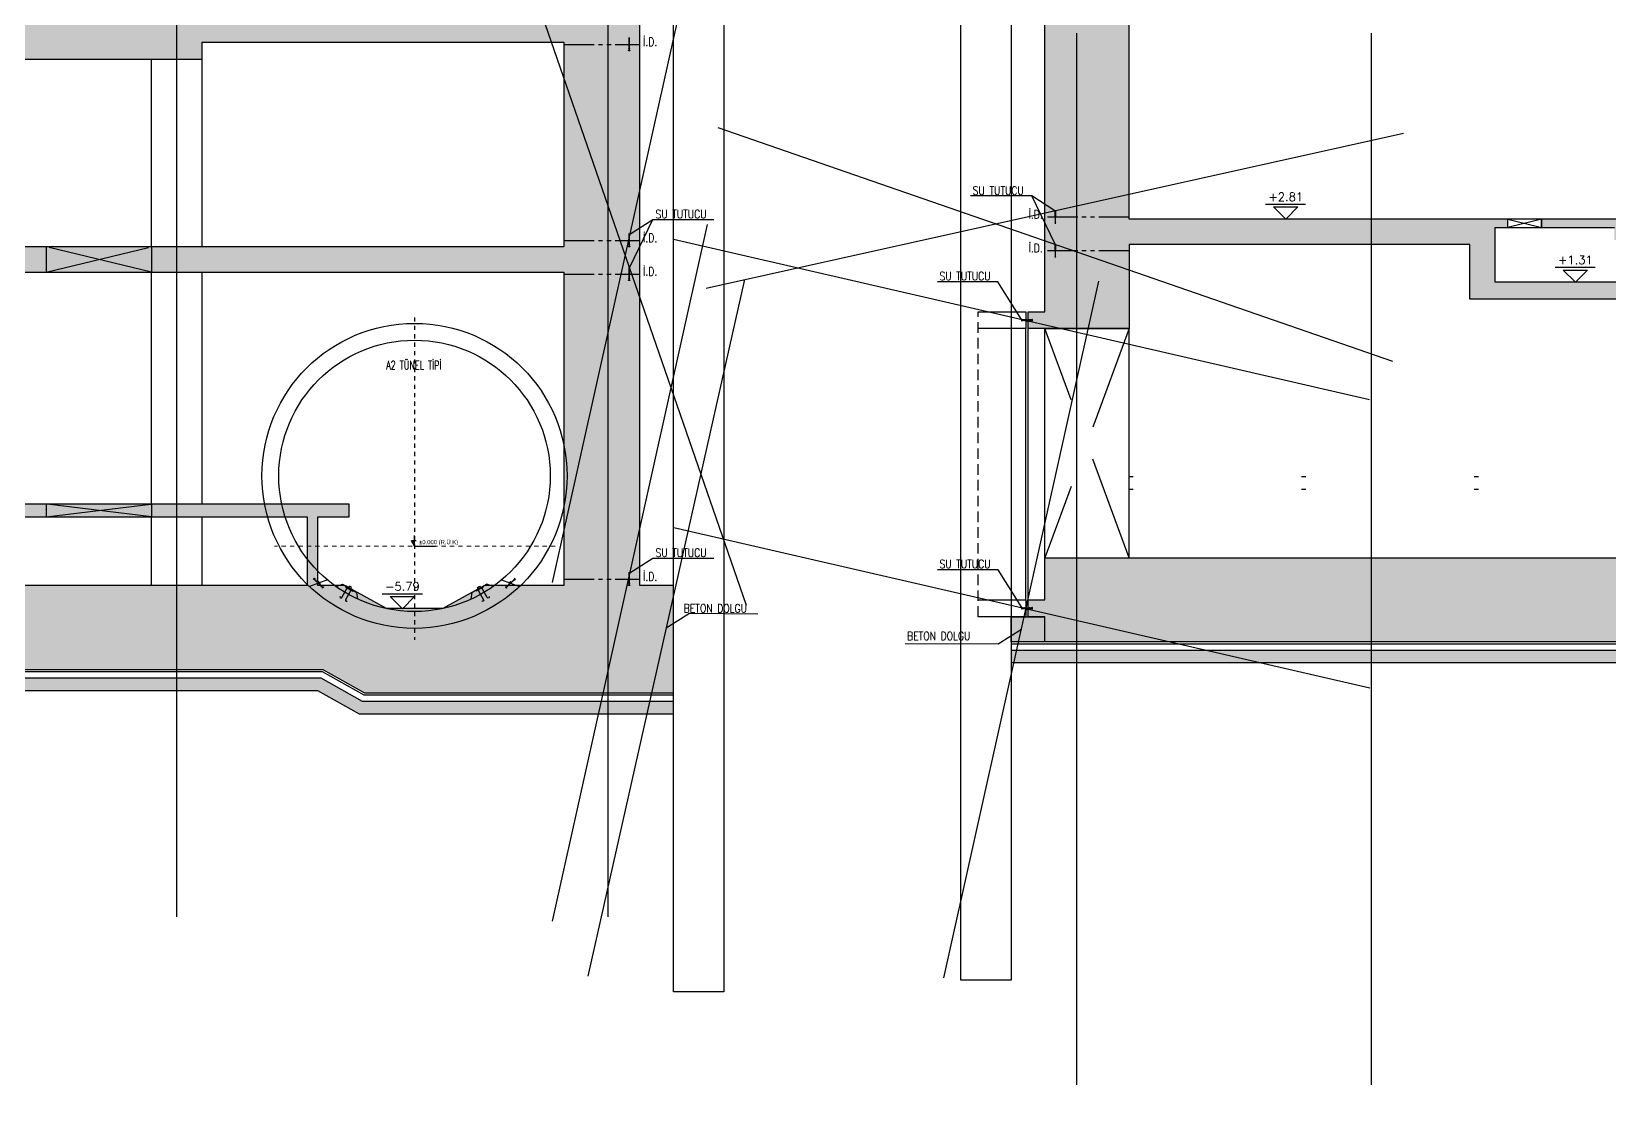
# Model space of a CAD drawing. Header units: millimetres. Extents: x 400392 to 401301, y 4543945 to 4544121.
# Drawn here: x 400856.9 to 400894.39, y 4543947.69 to 4543973.44 of the extents above; entities that cross this region are included whole.
import ezdxf
from ezdxf.enums import TextEntityAlignment as Align

# ---------------------------------------------------------------- set-up
doc = ezdxf.new("R2010")
doc.units = ezdxf.units.MM
for name, pattern in [('ACAD_ISO05W100', [33, 24, -3, 0, -3, 0, -3]), ('AKS', [3, 2.5, -0.25, 0, -0.25]), ('CIZGI', [0.4, 0.25, -0.15]), ('CONTINU', [0]), ('DASHDOT', [1, 0.5, -0.25, 0, -0.25]), ('DASHDOT2', [0.5, 0.25, -0.125, 0, -0.125]), ('Dot', [4, 0, -4]), ('HIDDEN', [0.375, 0.25, -0.125]), ('UUC-ST-KAL-I05-101-U-000$0$ACAD_ISO05W100', [33, 24, -3, 0, -3, 0, -3])]:
    doc.linetypes.add(name, pattern=pattern)
for name, color, linetype in [('aks prota', 2, 'AKS'), ('AXIS', 8, 'DASHDOT2'), ('görünüş prota', 4, 'Continuous'), ('inşaat derzi prota', 11, 'Continuous'), ('KALIP', 1, 'Continuous'), ('kesik prota', 2, 'CIZGI'), ('kesit prota', 1, 'Continuous'), ('kesit tarama prota', 252, 'Continuous'), ('kolon tarama prota', 252, 'Continuous'), ('KOT', 7, 'Continuous'), ('kot prota', 4, 'Continuous'), ('LINE V2', 7, 'Continuous'), ('merdiven prota', 2, 'Continuous'), ('not prota', 2, 'Continuous'), ('not yazısı prota', 6, 'Continuous'), ('not çizgisi prota', 4, 'Continuous'), ('OLCU', 5, 'Continuous'), ('PRT-CST-rc_level', 6, 'Continuous'), ('PRT-CST-rc_levermark', 4, 'Continuous'), ('st_s_su tutucu', 2, 'Continuous'), ('st_s_ölçü', 4, 'Continuous'), ('UUC-ST-KAL-I05-101-U-000$0$st_s_su tutucu', 2, 'Continuous'), ('WATER STOP_B', 5, 'Continuous')]:
    doc.layers.add(name, color=color, linetype=linetype)
doc.layers.add('PRT-Geo-Axis', color=12, linetype='DASHDOT', lineweight=18)
doc.layers.add('PRT-KD-kazik', color=172, linetype='Continuous', lineweight=25)
doc.styles.add('OLCU', font='romanstw.shx')
doc.styles.add('SIMPLXTW', font='simplxtw.shx', dxfattribs={"width": 0.6, "height": 125})
doc.styles.add('TEXT250', font='romanstw.shx', dxfattribs={"width": 0.8, "height": 25})
doc.styles.add('TSIMPLEX', font='romanstw.shx')
doc.styles.add('TUNNELCONSULT', font='Arial.ttf')
doc.dimstyles.new('1-50', dxfattribs={"dimtxt": 10, "dimasz": 4, "dimexe": 4, "dimexo": 8, "dimgap": 4, "dimtad": 1, "dimdec": 1, "dimrnd": 0.05, "dimzin": 9, "dimdsep": 46, "dimtxsty": 'OLCU', "dimblk1": 'OBLIQUE', "dimblk2": 'OBLIQUE', "dimsah": 1, "dimcen": 2, "dimdle": 4, "dimclrd": 4, "dimclre": 4, "dimclrt": 3, "dimadec": 1, "dimazin": 0, "dimtfac": 1, "dimtdec": 1, "dimtix": 1, "dimtmove": 2, "dimatfit": 3, "dimldrblk": 'OBLIQUE', "dimfxl": 1, "dimtvp": 1, "dimtolj": 1, "dimtzin": 1, "dimarcsym": 0})

# ---------------------------------------------------------------- blocks, each defined once
blk = doc.blocks.new('_Oblique')
at = {"layer": 'st_s_ölçü', "lineweight": -2}
blk.add_line((-0.5, -0.5), (0.5, 0.5), dxfattribs=at)
blk = doc.blocks.new('KOTK5')
at = {"layer": 'PRT-CST-rc_levermark'}
blk.add_line((217, 160), (-213, 160), dxfattribs=at)
blk.add_lwpolyline([(130, 130), (-130, 130), (0, 0)], close=True, dxfattribs=at)
at = {"layer": 'PRT-CST-rc_level', "style": 'OLCU'}
blk.add_attdef('000.00', text='', height=90, dxfattribs=at).set_placement((0, 193), align=Align.CENTER)
blk = doc.blocks.new('D')
at = {"layer": 'st_s_su tutucu', "linetype": 'CONTINU', "ltscale": 0.2}
for p, q in [((-39987.8, 52508.2), (-39992.6, 52508.2)), ((-39992.6, 52508.2), (-39992.6, 52507.4)), ((-39992.6, 52507.4), (-39990.6, 52506.1)), ((-39990.6, 52498.5), (-39991.5, 52498.5)), ((-39991.5, 52498.5), (-39991.5, 52497.9)), ((-39991.5, 52497.9), (-39990.6, 52497.9)), ((-39990.6, 52506.1), (-39990.6, 52498.5)), ((-39990.6, 52497.9), (-39990.6, 52488.5)), ((-39989.8, 52506.1), (-39987.8, 52507.4)), ((-39989.8, 52498.5), (-39989.8, 52506.1)), ((-39988.9, 52498.5), (-39989.8, 52498.5)), ((-39989.8, 52488.5), (-39989.8, 52497.9)), ((-39989.8, 52497.9), (-39988.9, 52497.9)), ((-39988.9, 52497.9), (-39988.9, 52498.5)), ((-39987.8, 52507.4), (-39987.8, 52508.2)), ((-39992.6, 52449), (-39990.6, 52450.3)), ((-39992.6, 52448.2), (-39992.6, 52449)), ((-39987.8, 52448.2), (-39992.6, 52448.2)), ((-39990.6, 52478.7), (-39991.9, 52478.7)), ((-39991.9, 52478.7), (-39991.9, 52477.7)), ((-39991.9, 52477.7), (-39990.6, 52477.7)), ((-39990.6, 52488.5), (-39991.5, 52488.5)), ((-39991.5, 52488.5), (-39991.5, 52487.9)), ((-39991.5, 52487.9), (-39990.6, 52487.9)), ((-39991.5, 52467.9), (-39991.5, 52468.5)), ((-39991.5, 52468.5), (-39990.6, 52468.5)), ((-39990.6, 52467.9), (-39991.5, 52467.9)), ((-39991.5, 52457.9), (-39991.5, 52458.5)), ((-39991.5, 52458.5), (-39990.6, 52458.5)), ((-39990.6, 52457.9), (-39991.5, 52457.9)), ((-39990.6, 52487.9), (-39990.6, 52478.7)), ((-39990.6, 52468.5), (-39990.6, 52477.7)), ((-39990.6, 52458.5), (-39990.6, 52467.9)), ((-39990.6, 52450.3), (-39990.6, 52457.9)), ((-39988.9, 52488.5), (-39989.8, 52488.5)), ((-39989.8, 52478.7), (-39989.8, 52487.9)), ((-39989.8, 52487.9), (-39988.9, 52487.9)), ((-39988.5, 52478.7), (-39989.8, 52478.7)), ((-39989.8, 52477.7), (-39988.5, 52477.7)), ((-39989.8, 52477.7), (-39989.8, 52468.5)), ((-39989.8, 52468.5), (-39988.9, 52468.5)), ((-39988.9, 52467.9), (-39989.8, 52467.9)), ((-39989.8, 52467.9), (-39989.8, 52458.5)), ((-39989.8, 52458.5), (-39988.9, 52458.5)), ((-39988.9, 52457.9), (-39989.8, 52457.9)), ((-39989.8, 52457.9), (-39989.8, 52450.3)), ((-39989.8, 52450.3), (-39987.8, 52449)), ((-39988.9, 52487.9), (-39988.9, 52488.5)), ((-39988.9, 52468.5), (-39988.9, 52467.9)), ((-39988.9, 52458.5), (-39988.9, 52457.9)), ((-39988.5, 52477.7), (-39988.5, 52478.7)), ((-39987.8, 52449), (-39987.8, 52448.2))]:
    blk.add_line(p, q, dxfattribs=at)
blk = doc.blocks.new('KESITKOT')
at = {"layer": 'KOT', "linetype": 'Continuous'}
h = blk.add_hatch(dxfattribs=at)
h.set_pattern_fill('ANSI31', color=5, scale=200, angle=45, style=0)
h.set_pattern_definition([(90, (63253.653, -35392.017), (25, 5e-15), [])])
h.paths.add_polyline_path([(-150, 260), (0, 260), (0, 0)])
at = {"layer": 'KOT', "color": 4, "linetype": 'Continuous'}
for p, q in [((75, 260), (-150, 260)), ((0, 0), (-150, 260)), ((0, 0), (0, 520)), ((0, 0), (1000, 0))]:
    blk.add_line(p, q, dxfattribs=at)
at = {"layer": 'KOT', "color": 7, "linetype": 'Continuous', "style": 'SIMPLXTW', "width": 0.7}
blk.add_attdef('%%P0.000', (216, 100), '', height=200, dxfattribs=at)
blk = doc.blocks.new('A$C05c5180b')
at = {"layer": 'AXIS', "color": 8, "linetype": 'DASHDOT', "ltscale": 3}
blk.add_line((909, 7722), (909, 60), dxfattribs=at)
at = {"layer": 'KALIP'}
for p, q in [((-1158, 1480), (-1585, 1325)), ((-955, 1324), (-806, 1383)), ((-806, 1383), (-459, 1183)), ((-435, 1024), (-459, 1183)), ((2254, 1024), (2278, 1183)), ((2624, 1383), (2278, 1183)), ((2774, 1324), (2624, 1383)), ((2977, 1480), (3404, 1325))]:
    blk.add_line(p, q, dxfattribs=at)
at = {"layer": 'KALIP', "elevation": 0}
for points in [[(-638, 1333), (-658, 1298), (-606, 1268), (-586, 1303)], [(2457, 1333), (2477, 1298), (2425, 1268), (2405, 1303)]]:
    blk.add_lwpolyline(points, close=True, dxfattribs=at)
at = {"layer": 'KALIP'}
for radius in [3625, 3225]:
    blk.add_circle((909, 3955), radius, dxfattribs=at)
at = {"layer": 'LINE V2', "color": 4, "elevation": 0}
for points in [[(-861, 1086, 1), (-818, 1061), (-696, 1274, -0.414214), (-668, 1281), (-616, 1251, -0.414214), (-609, 1224), (-731, 1011, 1), (-688, 986, -1)], [(2680, 1086, -1), (2637, 1061), (2514, 1274, 0.414214), (2487, 1281), (2435, 1251, 0.414214), (2428, 1224), (2550, 1011, -1), (2507, 986, 1)]]:
    blk.add_lwpolyline(points, format="xyb", dxfattribs=at)
for points in [[(-729, 1316), (-556, 1216), (-546, 1233), (-719, 1333)], [(2548, 1316), (2374, 1216), (2364, 1233), (2538, 1333)]]:
    blk.add_lwpolyline(points, close=True, dxfattribs=at)
at = {"layer": 'PRT-Geo-Axis', "linetype": 'DASHDOT', "ltscale": 3}
blk.add_line((4252, 2280), (-2415, 2280), dxfattribs=at)
at = {"layer": 'WATER STOP_B', "color": 3}
for points in [[(-1339, 1405, 0.57735), (-1339, 1408), (-1368, 1436, 0.57735), (-1371, 1435), (-1378, 1408, -0.57735), (-1381, 1407), (-1419, 1444), (-1424, 1439), (-1427, 1443), (-1422, 1447), (-1450, 1474), (-1454, 1469), (-1458, 1472), (-1453, 1477), (-1470, 1493), (-1488, 1490), (-1492, 1494), (-1467, 1520), (-1463, 1515), (-1466, 1498), (-1449, 1481), (-1444, 1486), (-1441, 1483), (-1445, 1478), (-1418, 1452), (-1414, 1457), (-1410, 1453), (-1415, 1448), (-1383, 1418, 0.57735), (-1380, 1419), (-1374, 1445, -0.57735), (-1370, 1446), (-1329, 1405, -0.57735), (-1330, 1402), (-1355, 1395, 0.57735), (-1356, 1392), (-1324, 1361), (-1320, 1366), (-1316, 1363), (-1321, 1358), (-1294, 1332), (-1289, 1337), (-1285, 1333), (-1290, 1328), (-1273, 1312), (-1255, 1316), (-1251, 1312), (-1276, 1286), (-1280, 1290), (-1277, 1308), (-1294, 1324), (-1299, 1319), (-1302, 1323), (-1298, 1327), (-1325, 1354), (-1330, 1349), (-1333, 1352), (-1328, 1357), (-1366, 1394, -0.57735), (-1366, 1397)], [(3158, 1405, -0.57735), (3157, 1408), (3186, 1436, -0.57735), (3190, 1435), (3196, 1408, 0.57735), (3200, 1407), (3238, 1444), (3242, 1439), (3246, 1443), (3241, 1447), (3268, 1474), (3273, 1469), (3277, 1472), (3272, 1477), (3289, 1493), (3307, 1490), (3311, 1494), (3286, 1520), (3282, 1515), (3285, 1498), (3268, 1481), (3263, 1486), (3260, 1483), (3264, 1478), (3237, 1452), (3232, 1457), (3229, 1453), (3234, 1448), (3202, 1418, -0.57735), (3199, 1419), (3193, 1445, 0.57735), (3189, 1446), (3148, 1405, 0.57735), (3148, 1402), (3174, 1395, -0.57735), (3174, 1392), (3143, 1361), (3138, 1366), (3135, 1363), (3140, 1358), (3112, 1332), (3108, 1337), (3104, 1333), (3109, 1328), (3092, 1312), (3074, 1316), (3070, 1312), (3095, 1286), (3099, 1290), (3096, 1308), (3113, 1324), (3118, 1319), (3121, 1323), (3117, 1327), (3144, 1354), (3148, 1349), (3152, 1352), (3147, 1357), (3185, 1394, 0.57735), (3184, 1397)]]:
    blk.add_lwpolyline(points, format="xyb", close=True, dxfattribs=at)
at = {"layer": 'OLCU'}
ref = blk.add_blockref('KESITKOT', (909, 2280), dxfattribs=dict(at, xscale=0.4999999999987873, yscale=0.4999999999987873, zscale=0.4999999999987873))
ref.add_attrib('%%P0.000', '%%P0.000 (R.Ü.K)', (1017, 2330), dxfattribs={"layer": 'KOT', "color": 1, "linetype": 'Continuous', "height": 100, "style": 'TUNNELCONSULT'})
at = {"layer": 'not prota', "style": 'TEXT250', "width": 0.7}
blk.add_text('A2 TÜNEL TİPİ', height=200, dxfattribs=at).set_placement((891, 6585), align=Align.MIDDLE_CENTER)

msp = doc.modelspace()

# ---------------------------------------------------------------- hatches: boundary and pattern name
at = {"layer": 'kesit tarama prota'}
h = msp.add_hatch(color=256, dxfattribs=at)
h.dxf.hatch_style = 1
h.paths.add_polyline_path([(400871.34647, 4543996.86944), (400830.04811, 4543996.86944), (400830.04811, 4543999.86944), (400829.67729, 4543999.86944), (400829.67729, 4543995.66944), (400858.34647, 4543995.66944), (400862.34647, 4543995.66944), (400869.84647, 4543995.66944), (400869.84647, 4543989.56944), (400851.32328, 4543989.56944), (400851.32328, 4543989.06944), (400869.84647, 4543989.06944), (400869.84647, 4543981.60944), (400863.94647, 4543981.60944), (400863.94647, 4543983.10944), (400851.32328, 4543983.10944), (400851.32328, 4543982.60944), (400860.34647, 4543982.60944), (400860.34647, 4543981.90944), (400860.94647, 4543981.90944), (400860.94647, 4543982.60944), (400863.44647, 4543982.60944), (400863.44647, 4543981.10944), (400869.84647, 4543981.10944), (400869.84647, 4543973.77944), (400851.32328, 4543973.77944), (400851.32328, 4543972.77944), (400860.94647, 4543972.77944), (400860.94647, 4543973.17944), (400869.54647, 4543973.17944), (400869.54647, 4543968.31944), (400851.0965, 4543968.31944), (400851.0965, 4543967.71944), (400869.54647, 4543967.71944), (400869.54647, 4543960.26944), (400867.6558, 4543960.26944), (400866.66651, 4543959.71944), (400865.32642, 4543959.71944), (400864.33714, 4543960.26944), (400863.69589, 4543960.26944), (400863.69589, 4543961.89944), (400864.44647, 4543961.89944), (400864.44647, 4543962.19944), (400835.54647, 4543962.19944), (400835.54647, 4543961.89944), (400836.29589, 4543961.89944), (400836.29589, 4543960.26944), (400835.6558, 4543960.26944), (400834.66651, 4543959.71944), (400833.32642, 4543959.71944), (400832.33713, 4543960.26944), (400830.44647, 4543960.26944), (400830.44647, 4543967.71944), (400846.34647, 4543967.71944), (400846.34647, 4543967.11944), (400847.14648, 4543967.11944), (400847.14648, 4543967.71944), (400848.8965, 4543967.71944), (400848.8965, 4543968.31944), (400830.44812, 4543968.31944), (400830.44812, 4543972.77944), (400848.1477, 4543972.77944), (400848.1477, 4543973.77944), (400847.27983, 4543973.77944), (400847.27983, 4543976.07944), (400847.77426, 4543976.07944), (400847.77426, 4543976.47944), (400839.86342, 4543976.47944), (400839.86342, 4543976.07944), (400846.90901, 4543976.07944), (400846.90901, 4543973.77944), (400838.65234, 4543973.77944), (400838.65234, 4543976.47944), (400831.45816, 4543976.47944), (400831.45816, 4543976.07944), (400831.95259, 4543976.07944), (400831.95259, 4543973.77944), (400828.64647, 4543973.77944), (400828.64647, 4543960.52142), (400827.84647, 4543960.52142), (400827.84647, 4543957.71944), (400847.95967, 4543957.71944), (400848.23467, 4543958.26944), (400848.3965, 4543958.26944), (400848.3965, 4543960.26944), (400836.54589, 4543960.26944), (400836.54589, 4543961.89944), (400863.44589, 4543961.89944), (400863.44589, 4543960.26944), (400851.5965, 4543960.26944), (400851.5965, 4543958.26944), (400863.81856, 4543958.26944), (400864.80785, 4543957.71944), (400867.18509, 4543957.71944), (400868.17438, 4543957.71944), (400872.14647, 4543957.71944), (400872.14647, 4543960.26944), (400871.34647, 4543960.26944)])
h.paths.add_polyline_path([(400838.14195, 4543976.07944), (400838.14195, 4543973.77944), (400832.32341, 4543973.77944), (400832.32341, 4543976.07944)], flags=16)
h = msp.add_hatch(color=256, dxfattribs=at)
h.dxf.hatch_style = 1
h.paths.add_polyline_path([(400986.17786, 4543997.52637), (400906.40129, 4543997.52637), (400906.40129, 4543999.46637), (400901.79816, 4543999.46637), (400901.79816, 4543997.52637), (400880.97478, 4543997.52637), (400880.97478, 4543966.77624), (400880.57478, 4543966.77624), (400880.57478, 4543966.37624), (400882.97478, 4543966.37624), (400882.97478, 4543968.37637), (400891.07478, 4543968.37637), (400891.07478, 4543967.07638), (400898.61117, 4543967.07638), (400898.61117, 4543968.37637), (400982.47521, 4543968.37637), (400982.47521, 4543967.70632), (400986.55838, 4543967.70632), (400986.55838, 4543968.10632), (400985.87786, 4543968.10632), (400985.87786, 4543983.26637), (400986.17786, 4543983.26637), (400986.17786, 4543983.76637), (400966.73822, 4543983.76637), (400966.73822, 4543982.46637), (400968.77962, 4543982.46637), (400968.77962, 4543983.26637), (400982.47521, 4543983.26637), (400982.47521, 4543974.43637), (400972.69273, 4543974.43637), (400972.69273, 4543976.73637), (400973.38338, 4543976.73637), (400973.38338, 4543977.13637), (400950.91611, 4543977.13637), (400950.91611, 4543976.73637), (400951.59663, 4543976.73637), (400951.59663, 4543974.43637), (400909.72295, 4543974.43637), (400922.4189, 4543981.76639), (400925.78776, 4543981.76639), (400925.78776, 4543983.26637), (400930.98287, 4543983.26637), (400930.98287, 4543981.76637), (400937.28287, 4543981.76637), (400937.28287, 4543983.26637), (400955.50858, 4543983.26637), (400955.50858, 4543982.46637), (400956.70054, 4543982.46637), (400956.70054, 4543981.76637), (400959.00781, 4543981.76637), (400966.65083, 4543978.19642), (400966.65083, 4543978.77377), (400961.84957, 4543981.01637), (400962.71992, 4543981.01637), (400963.55932, 4543980.63155), (400963.55932, 4543980.97637), (400963.55932, 4543981.14637), (400963.1885, 4543981.14637), (400963.1885, 4543981.31637), (400961.41598, 4543981.31637), (400961.41598, 4543981.48637), (400961.04516, 4543981.48637), (400961.04516, 4543981.65637), (400960.63464, 4543981.65637), (400960.63464, 4543981.58385), (400959.17341, 4543982.26637), (400957.55119, 4543982.26637), (400957.55119, 4543983.76637), (400937.97059, 4543983.76637), (400945.69554, 4543988.22638), (400949.71785, 4543988.22638), (400949.71785, 4543989.72637), (400956.02002, 4543989.72637), (400956.02002, 4543988.72637), (400957.0408, 4543988.72637), (400957.0408, 4543989.72637), (400986.17786, 4543989.72637), (400986.17786, 4543990.22637), (400946.89388, 4543990.22637), (400946.89388, 4543990.07637), (400946.60388, 4543990.07637), (400946.60388, 4543989.90637), (400946.31388, 4543989.90637), (400946.31388, 4543989.73637), (400946.02388, 4543989.73637), (400946.02388, 4543989.56637), (400945.73388, 4543989.56637), (400945.73388, 4543989.39637), (400945.44388, 4543989.39637), (400945.44388, 4543989.22637), (400945.15388, 4543989.22637), (400945.15388, 4543989.05637), (400944.86388, 4543989.05637), (400944.86388, 4543988.88637), (400944.57388, 4543988.88637), (400944.57388, 4543988.71637), (400944.28388, 4543988.71637), (400944.28388, 4543988.54637), (400943.99388, 4543988.54637), (400943.99388, 4543988.37637), (400943.70388, 4543988.37637), (400943.70388, 4543988.20637), (400943.41388, 4543988.20637), (400943.41388, 4543988.03637), (400942.22388, 4543988.03637), (400942.22388, 4543987.86637), (400941.93388, 4543987.86637), (400941.93388, 4543987.69637), (400941.64388, 4543987.69637), (400941.64388, 4543987.52637), (400941.35388, 4543987.52637), (400941.35388, 4543987.35637), (400941.06388, 4543987.35637), (400941.06388, 4543987.18637), (400940.77388, 4543987.18637), (400940.77388, 4543987.01637), (400940.48388, 4543987.01637), (400940.48388, 4543986.84637), (400940.19388, 4543986.84637), (400940.19388, 4543986.67637), (400939.90388, 4543986.67637), (400939.90388, 4543986.50637), (400939.61388, 4543986.50637), (400939.61388, 4543986.33637), (400939.32388, 4543986.33637), (400939.32388, 4543986.16637), (400939.03388, 4543986.16637), (400939.03388, 4543985.99637), (400938.74388, 4543985.99637), (400938.74388, 4543985.82637), (400937.55388, 4543985.82637), (400937.55388, 4543985.65637), (400937.26388, 4543985.65637), (400937.26388, 4543985.48637), (400936.97388, 4543985.48637), (400936.97388, 4543985.31637), (400936.68388, 4543985.31637), (400936.68388, 4543985.14637), (400936.39388, 4543985.14637), (400936.39388, 4543984.97637), (400936.10388, 4543984.97637), (400936.10388, 4543984.80637), (400935.81388, 4543984.80637), (400935.81388, 4543984.63637), (400935.52388, 4543984.63637), (400935.52388, 4543984.46637), (400935.23388, 4543984.46637), (400935.23388, 4543984.29637), (400934.94388, 4543984.29637), (400934.94388, 4543984.12637), (400934.65388, 4543984.12637), (400934.65388, 4543983.95637), (400934.36388, 4543983.95637), (400934.36388, 4543983.76637), (400932.60787, 4543983.76637), (400932.60787, 4543983.56637), (400934.37381, 4543983.56637), (400934.37381, 4543982.26637), (400931.48287, 4543982.26637), (400931.48287, 4543983.56637), (400931.80787, 4543983.56637), (400931.80787, 4543983.76637), (400924.49578, 4543983.76637), (400924.49578, 4543983.61637), (400924.20578, 4543983.61637), (400924.20578, 4543983.44637), (400923.91578, 4543983.44637), (400923.91578, 4543983.27637), (400923.62578, 4543983.27637), (400923.62578, 4543983.10637), (400923.33578, 4543983.10637), (400923.33578, 4543982.93637), (400923.04578, 4543982.93637), (400923.04578, 4543982.76637), (400922.75578, 4543982.76637), (400922.75578, 4543982.59637), (400922.46578, 4543982.59637), (400922.46578, 4543982.42637), (400922.17578, 4543982.42637), (400922.17578, 4543982.25637), (400921.88578, 4543982.25637), (400921.88578, 4543982.08637), (400921.59578, 4543982.08637), (400921.59578, 4543981.91637), (400921.30578, 4543981.91637), (400921.30578, 4543981.74637), (400921.01578, 4543981.74637), (400921.01578, 4543981.57637), (400920.72578, 4543981.57637), (400920.72578, 4543981.40637), (400919.52578, 4543981.40637), (400919.52578, 4543981.23637), (400919.23578, 4543981.23637), (400919.23578, 4543981.06637), (400918.94578, 4543981.06637), (400918.94578, 4543980.89637), (400918.65578, 4543980.89637), (400918.65578, 4543980.72637), (400918.36578, 4543980.72637), (400918.36578, 4543980.55637), (400918.07578, 4543980.55637), (400918.07578, 4543980.38637), (400917.78578, 4543980.38637), (400917.78578, 4543980.21637), (400917.49578, 4543980.21637), (400917.49578, 4543980.04637), (400917.20578, 4543980.04637), (400917.20578, 4543979.87637), (400916.91578, 4543979.87637), (400916.91578, 4543979.70637), (400916.62578, 4543979.70637), (400916.62578, 4543979.53637), (400916.33578, 4543979.53637), (400916.33578, 4543979.36637), (400916.04578, 4543979.36637), (400916.04578, 4543979.19637), (400915.75578, 4543979.19637), (400915.75578, 4543979.02637), (400914.55578, 4543979.02637), (400914.55578, 4543978.85637), (400914.26578, 4543978.85637), (400914.26578, 4543978.68637), (400913.97578, 4543978.68637), (400913.97578, 4543978.51637), (400913.68578, 4543978.51637), (400913.68578, 4543978.34637), (400913.39578, 4543978.34637), (400913.39578, 4543978.17637), (400913.10578, 4543978.17637), (400913.10578, 4543978.00637), (400912.81578, 4543978.00637), (400912.81578, 4543977.83637), (400912.52578, 4543977.83637), (400912.52578, 4543977.66637), (400912.23578, 4543977.66637), (400912.23578, 4543977.49637), (400911.94578, 4543977.49637), (400911.94578, 4543977.32637), (400911.65578, 4543977.32637), (400911.65578, 4543977.15637), (400911.36578, 4543977.15637), (400911.36578, 4543976.98637), (400911.07578, 4543976.98637), (400911.07578, 4543976.81637), (400910.78578, 4543976.81637), (400910.78578, 4543976.64637), (400909.58578, 4543976.64637), (400909.58578, 4543976.47637), (400909.29578, 4543976.47637), (400909.29578, 4543976.30637), (400909.00578, 4543976.30637), (400909.00578, 4543976.13637), (400908.71578, 4543976.13637), (400908.71578, 4543975.96637), (400908.42578, 4543975.96637), (400908.42578, 4543975.79637), (400908.13578, 4543975.79637), (400908.13578, 4543975.62637), (400907.84578, 4543975.62637), (400907.84578, 4543975.45637), (400907.55578, 4543975.45637), (400907.55578, 4543975.28637), (400907.26578, 4543975.28637), (400907.26578, 4543975.11637), (400906.97578, 4543975.11637), (400906.97578, 4543974.94637), (400906.68578, 4543974.94637), (400906.68578, 4543974.77637), (400906.39578, 4543974.77637), (400906.39578, 4543974.60637), (400906.10578, 4543974.60637), (400906.10578, 4543974.43637), (400905.81578, 4543974.43637), (400905.81578, 4543974.26637), (400905.52578, 4543974.26637), (400905.52578, 4543974.09637), (400904.32578, 4543974.09637), (400904.32578, 4543973.92637), (400904.03578, 4543973.92637), (400904.03578, 4543973.75637), (400903.74578, 4543973.75637), (400903.74578, 4543973.58637), (400903.45578, 4543973.58637), (400903.45578, 4543973.41637), (400903.16578, 4543973.41637), (400903.16578, 4543973.24637), (400902.87578, 4543973.24637), (400902.87578, 4543973.07637), (400902.58578, 4543973.07637), (400902.58578, 4543972.90637), (400902.29578, 4543972.90637), (400902.29578, 4543972.73637), (400902.00578, 4543972.73637), (400902.00578, 4543972.56637), (400901.71578, 4543972.56637), (400901.71578, 4543972.39637), (400901.42578, 4543972.39637), (400901.42578, 4543972.22637), (400901.13578, 4543972.22637), (400901.13578, 4543972.05637), (400900.84578, 4543972.05637), (400900.84578, 4543971.88637), (400900.55578, 4543971.88637), (400900.55578, 4543971.71637), (400900.26578, 4543971.71637), (400900.26578, 4543971.54637), (400899.06578, 4543971.54637), (400899.06578, 4543971.37637), (400898.77578, 4543971.37637), (400898.77578, 4543971.20637), (400898.48578, 4543971.20637), (400898.48578, 4543971.03637), (400898.19578, 4543971.03637), (400898.19578, 4543970.86637), (400897.90578, 4543970.86637), (400897.90578, 4543970.69637), (400897.61578, 4543970.69637), (400897.61578, 4543970.52637), (400897.32578, 4543970.52637), (400897.32578, 4543970.35637), (400897.03578, 4543970.35637), (400897.03578, 4543970.18637), (400896.74578, 4543970.18637), (400896.74578, 4543970.01637), (400896.45578, 4543970.01637), (400896.45578, 4543969.84637), (400896.16578, 4543969.84637), (400896.16578, 4543969.67637), (400895.87578, 4543969.67637), (400895.87578, 4543969.50637), (400895.58578, 4543969.50637), (400895.58578, 4543969.33637), (400895.29578, 4543969.33637), (400895.29578, 4543969.16637), (400895.00578, 4543969.16637), (400895.00578, 4543968.67637), (400894.70578, 4543968.67637), (400894.70578, 4543968.97637), (400892.77478, 4543968.97637), (400892.77478, 4543968.77637), (400894.50578, 4543968.77637), (400894.50578, 4543968.47637), (400895.00578, 4543968.47637), (400895.00578, 4543967.47638), (400891.67478, 4543967.47638), (400891.67478, 4543968.77637), (400891.97478, 4543968.77637), (400891.97478, 4543968.97637), (400882.97478, 4543968.97637), (400882.97478, 4543973.83636), (400894.62478, 4543973.83636), (400894.62478, 4543973.43637), (400895.82478, 4543973.43637), (400895.82478, 4543974.43637), (400882.47478, 4543974.43637), (400882.47478, 4543983.26637), (400890.02478, 4543983.26637), (400890.02478, 4543981.76637), (400894.75842, 4543981.76637), (400897.3565, 4543983.26637), (400911.12478, 4543983.26637), (400911.12478, 4543982.56637), (400911.72478, 4543982.56637), (400911.72478, 4543983.76637), (400898.22252, 4543983.76637), (400905.94745, 4543988.22637), (400909.90976, 4543988.22637), (400909.90976, 4543989.72637), (400937.72503, 4543989.72637), (400937.72503, 4543990.22637), (400907.10578, 4543990.22637), (400907.10578, 4543990.07637), (400906.81578, 4543990.07637), (400906.81578, 4543989.90637), (400906.52578, 4543989.90637), (400906.52578, 4543989.73637), (400906.23578, 4543989.73637), (400906.23578, 4543989.56637), (400905.94578, 4543989.56637), (400905.94578, 4543989.39637), (400905.65578, 4543989.39637), (400905.65578, 4543989.22637), (400905.36578, 4543989.22637), (400905.36578, 4543989.05637), (400905.07578, 4543989.05637), (400905.07578, 4543988.88637), (400904.78578, 4543988.88637), (400904.78578, 4543988.71637), (400904.49578, 4543988.71637), (400904.49578, 4543988.54637), (400904.20578, 4543988.54637), (400904.20578, 4543988.37637), (400903.91578, 4543988.37637), (400903.91578, 4543988.20637), (400903.62578, 4543988.20637), (400903.62578, 4543988.03637), (400902.42578, 4543988.03637), (400902.42578, 4543987.86637), (400902.13578, 4543987.86637), (400902.13578, 4543987.69637), (400901.84578, 4543987.69637), (400901.84578, 4543987.52637), (400901.55578, 4543987.52637), (400901.55578, 4543987.35637), (400901.26578, 4543987.35637), (400901.26578, 4543987.18637), (400900.97578, 4543987.18637), (400900.97578, 4543987.01637), (400900.68578, 4543987.01637), (400900.68578, 4543986.84637), (400900.39578, 4543986.84637), (400900.39578, 4543986.67637), (400900.10578, 4543986.67637), (400900.10578, 4543986.50637), (400899.81578, 4543986.50637), (400899.81578, 4543986.33637), (400899.52578, 4543986.33637), (400899.52578, 4543986.16637), (400899.23578, 4543986.16637), (400899.23578, 4543985.99637), (400898.94578, 4543985.99637), (400898.94578, 4543985.82637), (400897.74578, 4543985.82637), (400897.74578, 4543985.65637), (400897.45578, 4543985.65637), (400897.45578, 4543985.48637), (400897.16578, 4543985.48637), (400897.16578, 4543985.31637), (400896.87578, 4543985.31637), (400896.87578, 4543985.14637), (400896.58578, 4543985.14637), (400896.58578, 4543984.97637), (400896.29578, 4543984.97637), (400896.29578, 4543984.80637), (400896.00578, 4543984.80637), (400896.00578, 4543984.63637), (400895.71578, 4543984.63637), (400895.71578, 4543984.46637), (400895.42578, 4543984.46637), (400895.42578, 4543984.29637), (400895.13578, 4543984.29637), (400895.13578, 4543984.12637), (400894.84578, 4543984.12637), (400894.84578, 4543983.95637), (400894.55578, 4543983.95637), (400894.55578, 4543983.76637), (400892.77478, 4543983.76637), (400892.77478, 4543983.56637), (400894.56571, 4543983.56637), (400894.56571, 4543982.26637), (400890.52478, 4543982.26637), (400890.52478, 4543983.26637), (400891.67478, 4543983.26637), (400891.67478, 4543983.56637), (400891.97478, 4543983.56637), (400891.97478, 4543983.76637), (400882.47478, 4543983.76637), (400882.47478, 4543989.72637), (400894.62478, 4543989.72637), (400894.62478, 4543989.22637), (400895.22478, 4543989.22637), (400895.22478, 4543990.22637), (400882.47478, 4543990.22637), (400882.47478, 4543996.32637), (400902.29819, 4543996.32637), (400902.29817, 4543998.96637), (400905.90129, 4543998.96637), (400905.90129, 4543996.32637), (400986.17786, 4543996.32637)])
h.paths.add_polyline_path([(400909.40976, 4543990.02637), (400909.40976, 4543988.72637), (400905.1983, 4543988.72637), (400907.41596, 4543990.02637)], flags=16)
h.paths.add_polyline_path([(400903.63571, 4543987.83637), (400903.63571, 4543987.46903), (400899.25571, 4543984.94023), (400899.25571, 4543985.77622), (400902.77008, 4543987.83637)], flags=16)
h.paths.add_polyline_path([(400922.58835, 4543982.26639), (400924.80596, 4543983.56637), (400925.28776, 4543983.56637), (400925.28776, 4543982.26639)], flags=16)
h.paths.add_polyline_path([(400914.90008, 4543978.82637), (400915.75578, 4543978.82637), (400915.75578, 4543978.49678), (400911.08578, 4543975.80056), (400911.08578, 4543976.5904)], flags=16)
h.paths.add_polyline_path([(400898.95571, 4543985.62637), (400898.95571, 4543984.76703), (400894.86571, 4543982.40567), (400894.86571, 4543983.73622), (400898.09008, 4543985.62637)], flags=16)
h.paths.add_polyline_path([(400910.78578, 4543976.44637), (400910.78578, 4543975.62735), (400908.72297, 4543974.43638), (400907.06818, 4543974.43638), (400907.06818, 4543974.76871), (400909.93008, 4543976.44637)], flags=16)
h.paths.add_polyline_path([(400936.71024, 4543973.83637), (400936.71024, 4543973.43637), (400982.47521, 4543973.43637), (400982.47521, 4543968.97637), (400898.61117, 4543968.97637), (400907.02891, 4543973.83636), (400909.72478, 4543973.83636), (400909.72478, 4543973.43637), (400910.32478, 4543973.43637), (400910.32478, 4543973.83636)], flags=16)
h.paths.add_polyline_path([(400905.53573, 4543973.89637), (400905.53573, 4543973.55162), (400900.56578, 4543970.68222), (400900.56578, 4543971.4904), (400904.67008, 4543973.89637)], flags=16)
h.paths.add_polyline_path([(400934.67381, 4543983.73622), (400937.89818, 4543985.62637), (400938.74388, 4543985.62637), (400938.74388, 4543984.79018), (400936.78287, 4543983.65799), (400936.78287, 4543982.26637), (400934.67381, 4543982.26637)], flags=16)
h.paths.add_polyline_path([(400939.04388, 4543985.7704), (400942.56818, 4543987.83637), (400943.41388, 4543987.83637), (400943.41388, 4543987.48641), (400939.04388, 4543984.96338)], flags=16)
h.paths.add_polyline_path([(400900.26578, 4543971.34637), (400900.26578, 4543970.50902), (400897.81117, 4543969.09184), (400897.81117, 4543967.47638), (400895.30578, 4543967.47638), (400895.30578, 4543968.9404), (400899.41008, 4543971.34637)], flags=16)
h.paths.add_polyline_path([(400945.56157, 4543989.06353), (400947.20406, 4543990.02637), (400949.21785, 4543990.02637), (400949.21785, 4543988.72638), (400945.56157, 4543988.72638)], flags=16)
h.paths.add_polyline_path([(400952.10698, 4543976.73637), (400972.18338, 4543976.73637), (400972.18338, 4543974.43637), (400952.10698, 4543974.43637)], flags=16)
h = msp.add_hatch(color=256, dxfattribs=at)
h.dxf.hatch_style = 1
h.paths.add_polyline_path([(400986.55838, 4543960.13435), (400985.87786, 4543960.13435), (400985.87786, 4543960.92637), (400882.6109, 4543960.92637), (400882.47478, 4543960.92637), (400882.47476, 4543960.92637), (400880.9748, 4543960.92637), (400880.97483, 4543959.92624), (400880.57478, 4543959.92624), (400880.57478, 4543959.52624), (400880.97483, 4543959.52624), (400880.97483, 4543958.92637), (400950.38588, 4543958.92637), (400950.66088, 4543958.37637), (400973.62845, 4543958.37638), (400973.90344, 4543958.92637), (400985.87786, 4543958.92637), (400985.87786, 4543959.73435), (400986.55838, 4543959.73435)])
h = msp.add_hatch(color=256, dxfattribs=at)
h.dxf.hatch_style = 1
h.paths.add_polyline_path([(400880.97483, 4543959.52624), (400880.17483, 4543959.52624), (400880.17483, 4543958.92637), (400880.97483, 4543958.92637)])
h = msp.add_hatch(dxfattribs=at)
h.set_pattern_fill('AR-CONC', color=253, scale=0.001)
h.set_pattern_definition([(50, (401054.30245, 4543652.73459), (0.18218467, -0.015939086), [0.01905, -0.20955]), (355, (401054.30245, 4543652.73459), (-0.03524342, 0.19105685), [0.01524, -0.16764058]), (100.451445, (401054.31763, 4543652.73326), (0.14694125, 0.17511775), [0.01619001, -0.17809024]), (46.1842, (401054.30245, 4543652.78539), (0.27107904, -0.04204233), [0.028575, -0.314325]), (96.63556, (401054.32504, 4543652.78188), (0.23740413, 0.24742612), [0.02428502, -0.2671356]), (351.18415, (401054.30245, 4543652.7854), (0.23740413, 0.24742612), [0.02285997, -0.25145973]), (21, (401054.32785, 4543652.77269), (0.15161439, -0.1022652), [0.01905, -0.20955]), (326, (401054.32785, 4543652.77269), (0.06180203, 0.18418797), [0.01524, -0.16764]), (71.451445, (401054.34049, 4543652.76417), (0.21341642, 0.08192277), [0.01619001, -0.17808994]), (37.5, (401054.30245, 4543652.73459), (0.003088603, 0.084555039), [0, -0.165608, 0, -0.17018, 0, -0.168275]), (7.5, (401054.30245, 4543652.73459), (0.066819663, 0.100180575), [0, -0.097028, 0, -0.161798, 0, -0.064135]), (327.5, (401054.24581, 4543652.73459), (0.135590595, -0.005728744), [0, -0.0635, 0, -0.19812, 0, -0.26289]), (317.5, (401054.22041, 4543652.73459), (0.14812918, 0.02542649), [0, -0.08255, 0, -0.131572, 0, -0.18669])])
h.paths.add_polyline_path([(400973.93746, 4543957.87638), (400974.21246, 4543958.42637), (400986.67786, 4543958.42637), (400986.67786, 4543958.72637), (400974.02705, 4543958.72637), (400973.75205, 4543958.17638), (400950.53727, 4543958.17637), (400950.26227, 4543958.72637), (400880.17483, 4543958.72637), (400880.17483, 4543958.42637), (400950.07686, 4543958.42637), (400950.35186, 4543957.87637)])
h = msp.add_hatch(dxfattribs=at)
h.set_pattern_fill('AR-CONC', color=253, scale=0.001)
h.set_pattern_definition([(50, (401049.03698, 4543652.32964), (0.18218467, -0.015939086), [0.01905, -0.20955]), (355, (401049.03698, 4543652.32964), (-0.03524342, 0.191056845), [0.01524, -0.16764058]), (100.451445, (401049.05216, 4543652.3283), (0.14694125, 0.17511775), [0.01619001, -0.178090245]), (46.1842, (401049.03698, 4543652.38044), (0.27107904, -0.04204233), [0.028575, -0.314325]), (96.63556, (401049.05957, 4543652.37693), (0.23740413, 0.24742612), [0.02428502, -0.2671356]), (351.18415, (401049.03698, 4543652.38044), (0.23740413, 0.24742612), [0.02285997, -0.25145973]), (21, (401049.06238, 4543652.36774), (0.15161439, -0.1022652), [0.01905, -0.20955]), (326, (401049.06238, 4543652.36774), (0.06180203, 0.18418797), [0.01524, -0.16764]), (71.451445, (401049.07501, 4543652.35921), (0.21341642, 0.08192277), [0.01619001, -0.17808994]), (37.5, (401049.03698, 4543652.329636), (0.003088603, 0.084555039), [0, -0.165608, 0, -0.17018, 0, -0.168275]), (7.5, (401049.03698, 4543652.32964), (0.066819663, 0.100180575), [0, -0.097028, 0, -0.161798, 0, -0.064135]), (327.5, (401048.98034, 4543652.329636), (0.135590595, -0.005728744), [0, -0.0635, 0, -0.19812, 0, -0.26289]), (317.5, (401048.95494, 4543652.32964), (0.14812918, 0.02542649), [0, -0.08255, 0, -0.131572, 0, -0.18669])])
h.paths.add_polyline_path([(400832.75599, 4543957.51944), (400831.31346, 4543957.52142), (400827.84647, 4543957.52142), (400827.84647, 4543957.22142), (400831.23567, 4543957.22142), (400832.6782, 4543957.21944), (400848.26869, 4543957.21944), (400848.54369, 4543957.76944), (400863.68891, 4543957.76944), (400864.6782, 4543957.21944), (400867.31474, 4543957.21944), (400868.30403, 4543957.21944), (400872.14647, 4543957.21944), (400872.14647, 4543957.51944), (400868.22624, 4543957.51944), (400867.23695, 4543957.51944), (400864.75599, 4543957.51944), (400863.7667, 4543958.06944), (400848.35828, 4543958.06944), (400848.08328, 4543957.51944)])

# ---------------------------------------------------------------- linework, layer by layer
at = {"layer": 'aks prota', "ltscale": 10}
for p, q in [((400860.34647, 4543952.39459), (400860.34647, 4544003.22309)), ((400870.59647, 4543952.39459), (400870.59647, 4544003.22309)), ((400881.72478, 4544003.4999), (400881.72478, 4543947.6944)), ((400888.72478, 4544003.4999), (400888.72478, 4543947.6944))]:
    msp.add_line(p, q, dxfattribs=at)
at = {"layer": 'görünüş prota'}
for p, q in [((400859.74647, 4543968.31944), (400859.74647, 4543972.77944)), ((400860.94647, 4543968.31944), (400860.94647, 4543972.77944)), ((400859.74647, 4543962.19944), (400859.74647, 4543967.71944)), ((400860.94647, 4543962.19944), (400860.94647, 4543967.71944)), ((400859.74647, 4543960.26944), (400859.74647, 4543961.89944)), ((400860.94647, 4543960.26944), (400860.94647, 4543961.89944)), ((400848.26557, 4543958.21944), (400863.80559, 4543958.21944)), ((400863.80559, 4543958.21944), (400864.79488, 4543957.66944)), ((400864.79488, 4543957.66944), (400872.14647, 4543957.66944))]:
    msp.add_line(p, q, dxfattribs=at)
at = {"layer": 'görünüş prota', "color": 4}
msp.add_line((400882.97478, 4543960.92637), (400882.97478, 4543966.37624), dxfattribs=at)
at = {"layer": 'görünüş prota', "color": 4, "linetype": 'Dot'}
for p, q in [((400882.97478, 4543962.85637), (400982.47521, 4543962.85637)), ((400882.97478, 4543962.55637), (400982.47521, 4543962.55637))]:
    msp.add_line(p, q, dxfattribs=at)
at = {"layer": 'görünüş prota', "color": 4}
for points in [[(400892.77478, 4543968.97637), (400891.97478, 4543968.97637)], [(400891.97478, 4543968.77637), (400892.77478, 4543968.77637)], [(400880.57478, 4543959.92624), (400880.57478, 4543966.37624)], [(400880.97478, 4543960.92637), (400880.97478, 4543966.37624)]]:
    msp.add_lwpolyline(points, dxfattribs=at)
at = {"layer": 'görünüş prota'}
for points in [[(400880.97478, 4543958.92637), (400880.17483, 4543958.92637), (400880.17483, 4543958.42637)], [(400986.67786, 4543958.87637), (400973.93434, 4543958.87637), (400973.65935, 4543958.32638), (400950.62998, 4543958.32637), (400950.35498, 4543958.87637), (400880.17483, 4543958.87637)], [(400986.67786, 4543958.72637), (400974.02705, 4543958.72637), (400973.75205, 4543958.17638), (400950.53727, 4543958.17637), (400950.26227, 4543958.72637), (400880.17483, 4543958.72637)], [(400827.84647, 4543957.22142), (400831.23567, 4543957.22142), (400832.6782, 4543957.21944), (400848.26869, 4543957.21944), (400848.54369, 4543957.76944), (400863.68891, 4543957.76944), (400864.6782, 4543957.21944), (400867.31474, 4543957.21944), (400868.30403, 4543957.21944), (400872.14647, 4543957.21944), (400872.14647, 4543958.26944), (400872.14647, 4543958.26944)], [(400986.67786, 4543958.42637), (400974.21246, 4543958.42637), (400973.93746, 4543957.87638), (400950.35186, 4543957.87637), (400950.07686, 4543958.42637), (400880.17483, 4543958.42637)], [(400827.84647, 4543957.52142), (400831.31346, 4543957.52142), (400832.75599, 4543957.51944), (400848.08328, 4543957.51944), (400848.35828, 4543958.06944), (400863.7667, 4543958.06944), (400864.75599, 4543957.51944), (400867.23695, 4543957.51944), (400868.22624, 4543957.51944), (400872.14647, 4543957.51944)]]:
    msp.add_lwpolyline(points, dxfattribs=at)
at = {"layer": 'inşaat derzi prota', "linetype": 'ACAD_ISO05W100', "ltscale": 0.03}
for points in [[(400869.54647, 4543973.12944), (400871.34647, 4543973.12944)], [(400882.97478, 4543969.02637), (400880.97478, 4543969.02637)], [(400869.54647, 4543968.46944), (400871.34647, 4543968.46944)], [(400882.97478, 4543968.22637), (400880.97478, 4543968.22637)], [(400869.54647, 4543967.66944), (400871.34647, 4543967.66944)], [(400869.54647, 4543960.41944), (400871.34647, 4543960.41944)]]:
    msp.add_lwpolyline(points, dxfattribs=at)
at = {"layer": 'kesik prota', "ltscale": 10}
for points in [[(400891.97478, 4543968.97637), (400892.77478, 4543968.77637), (400892.77478, 4543968.97637), (400891.97478, 4543968.77637), (400891.97478, 4543968.97637)], [(400882.97478, 4543960.92637), (400880.97478, 4543966.37624), (400882.97478, 4543966.37624), (400880.97478, 4543960.92637)]]:
    msp.add_lwpolyline(points, dxfattribs=at)
at = {"layer": 'kesit prota', "color": 1}
for p, q in [((400880.97478, 4543966.77624), (400880.97478, 4543997.52637)), ((400891.07478, 4543968.37637), (400882.97478, 4543968.37637)), ((400882.97478, 4543968.37637), (400882.97478, 4543966.37624)), ((400891.07478, 4543967.07638), (400891.07478, 4543968.37637)), ((400898.61117, 4543967.07638), (400891.07478, 4543967.07638)), ((400880.57478, 4543966.37624), (400880.57478, 4543966.77624)), ((400880.57478, 4543966.77624), (400880.97478, 4543966.77624)), ((400882.97478, 4543966.37624), (400880.57478, 4543966.37624))]:
    msp.add_line(p, q, dxfattribs=at)
at = {"layer": 'kesit prota'}
for points in [[(400851.5965, 4543958.26944), (400863.81856, 4543958.26944), (400864.80785, 4543957.71944), (400867.18509, 4543957.71944), (400868.17438, 4543957.71944), (400872.14647, 4543957.71944), (400872.14647, 4543960.26944), (400871.34647, 4543960.26944), (400871.34647, 4543996.86944), (400830.04811, 4543996.86944)], [(400851.32328, 4543972.77944), (400860.94647, 4543972.77944), (400860.94647, 4543973.17944), (400869.54647, 4543973.17944), (400869.54647, 4543968.31944), (400851.0965, 4543968.31944)], [(400851.0965, 4543967.71944), (400869.54647, 4543967.71944), (400869.54647, 4543960.26944), (400867.6558, 4543960.26944), (400866.66651, 4543959.71944), (400865.32642, 4543959.71944), (400864.33714, 4543960.26944), (400863.69589, 4543960.26944), (400863.69589, 4543961.89944), (400864.44647, 4543961.89944), (400864.44647, 4543962.19944), (400835.54647, 4543962.19944)], [(400836.54589, 4543961.89944), (400863.44589, 4543961.89944), (400863.44589, 4543960.26944), (400851.5965, 4543960.26944)]]:
    msp.add_lwpolyline(points, dxfattribs=at)
at = {"layer": 'kesit prota', "color": 1}
for points in [[(400895.00578, 4543967.47638), (400891.67478, 4543967.47638), (400891.67478, 4543968.77637), (400891.97478, 4543968.77637), (400891.97478, 4543968.97637), (400882.97478, 4543968.97637), (400882.97478, 4543973.83636), (400894.62478, 4543973.83636)], [(400894.70578, 4543968.97637), (400892.77478, 4543968.97637), (400892.77478, 4543968.77637), (400894.50578, 4543968.77637)], [(400880.97483, 4543959.52624), (400880.57478, 4543959.52624), (400880.57478, 4543959.92624), (400880.97483, 4543959.92624), (400880.9748, 4543960.92637), (400882.47476, 4543960.92637), (400882.47478, 4543960.92637), (400985.87786, 4543960.92637), (400985.87786, 4543960.13435), (400986.55838, 4543960.13435), (400986.55838, 4543959.73435), (400985.87786, 4543959.73435), (400985.87786, 4543958.92637), (400973.90344, 4543958.92637), (400973.62845, 4543958.37638), (400950.66088, 4543958.37637)], [(400880.97483, 4543958.92637), (400880.17483, 4543958.92637), (400880.17483, 4543959.52624), (400880.97483, 4543959.52624)], [(400950.66088, 4543958.37637), (400950.38588, 4543958.92637), (400880.97483, 4543958.92637), (400880.97483, 4543959.52624)]]:
    msp.add_lwpolyline(points, dxfattribs=at)
at = {"layer": 'kolon tarama prota'}
msp.add_line((400880.52478, 4543959.92624), (400880.52478, 4543966.37624), dxfattribs=at)
for points in [[(400879.3879, 4543966.77624), (400880.52478, 4543966.77624), (400880.52478, 4543966.37624), (400879.3879, 4543966.37624)], [(400879.3879, 4543959.92624), (400880.52478, 4543959.92624), (400880.52478, 4543959.52624), (400879.3879, 4543959.52624)]]:
    msp.add_lwpolyline(points, dxfattribs=at)
at = {"layer": 'kolon tarama prota', "linetype": 'HIDDEN'}
msp.add_lwpolyline([(400879.3879, 4543959.52624), (400879.3879, 4543966.77624)], dxfattribs=at)
at = {"layer": 'merdiven prota', "linetype": 'HIDDEN', "ltscale": 10}
for points in [[(400857.24647, 4543968.31944), (400857.2463, 4543967.71944), (400859.74647, 4543968.31944), (400859.74647, 4543967.71944), (400857.24647, 4543968.31944)], [(400857.24647, 4543962.19944), (400857.24647, 4543961.89944), (400859.74647, 4543962.19944), (400859.74647, 4543961.89944), (400857.24647, 4543962.19944)]]:
    msp.add_lwpolyline(points, dxfattribs=at)
at = {"layer": 'PRT-KD-kazik', "color": 3}
for points in [[(400878.97483, 4543995.18624), (400880.17483, 4543995.18624), (400880.17483, 4543950.88624), (400878.97483, 4543950.88624)], [(400872.14647, 4543994.90944), (400873.34647, 4543994.90944), (400873.34647, 4543950.60944), (400872.14647, 4543950.60944)]]:
    msp.add_lwpolyline(points, close=True, dxfattribs=at)
at = {"layer": 'UUC-ST-KAL-I05-101-U-000$0$st_s_su tutucu', "linetype": 'UUC-ST-KAL-I05-101-U-000$0$ACAD_ISO05W100', "ltscale": 0.05}
for points in [[(400880.56891, 4543966.55573, -0.57735027), (400880.56741, 4543966.55313), (400880.5324, 4543966.55313, -0.57735027), (400880.5309, 4543966.55573), (400880.54274, 4543966.57624, 0.57735027), (400880.54124, 4543966.57884), (400880.4954, 4543966.57884), (400880.4954, 4543966.5847), (400880.49128, 4543966.5847), (400880.49128, 4543966.57884), (400880.45857, 4543966.57884), (400880.45857, 4543966.5847), (400880.45445, 4543966.5847), (400880.45445, 4543966.57884), (400880.43377, 4543966.57884), (400880.4251, 4543966.59184), (400880.4199, 4543966.59184), (400880.4199, 4543966.56064), (400880.4251, 4543966.56064), (400880.43377, 4543966.57364), (400880.45445, 4543966.57364), (400880.45445, 4543966.56779), (400880.45857, 4543966.56779), (400880.45857, 4543966.57364), (400880.49128, 4543966.57364), (400880.49128, 4543966.56779), (400880.4954, 4543966.56779), (400880.4954, 4543966.57364), (400880.53323, 4543966.57364, -0.57735027), (400880.53473, 4543966.57104), (400880.52339, 4543966.5514, 0.57735027), (400880.52489, 4543966.5488), (400880.57492, 4543966.5488, 0.57735027), (400880.57642, 4543966.5514), (400880.56508, 4543966.57104, -0.57735027), (400880.56658, 4543966.57364), (400880.60441, 4543966.57364), (400880.60441, 4543966.56779), (400880.60852, 4543966.56779), (400880.60852, 4543966.57364), (400880.64124, 4543966.57364), (400880.64124, 4543966.56779), (400880.64535, 4543966.56779), (400880.64535, 4543966.57364), (400880.66604, 4543966.57364), (400880.6747, 4543966.56064), (400880.6799, 4543966.56064), (400880.6799, 4543966.59184), (400880.6747, 4543966.59184), (400880.66604, 4543966.57884), (400880.64535, 4543966.57884), (400880.64535, 4543966.5847), (400880.64124, 4543966.5847), (400880.64124, 4543966.57884), (400880.60852, 4543966.57884), (400880.60852, 4543966.5847), (400880.60441, 4543966.5847), (400880.60441, 4543966.57884), (400880.55857, 4543966.57884, 0.57735027), (400880.55707, 4543966.57624)], [(400880.56891, 4543959.70501, -0.57735027), (400880.56741, 4543959.70241), (400880.5324, 4543959.70241, -0.57735027), (400880.5309, 4543959.70501), (400880.54274, 4543959.72552, 0.57735027), (400880.54124, 4543959.72812), (400880.4954, 4543959.72812), (400880.4954, 4543959.73397), (400880.49128, 4543959.73397), (400880.49128, 4543959.72812), (400880.45857, 4543959.72812), (400880.45857, 4543959.73397), (400880.45445, 4543959.73397), (400880.45445, 4543959.72812), (400880.43377, 4543959.72812), (400880.4251, 4543959.74112), (400880.4199, 4543959.74112), (400880.4199, 4543959.70992), (400880.4251, 4543959.70992), (400880.43377, 4543959.72292), (400880.45445, 4543959.72292), (400880.45445, 4543959.71706), (400880.45857, 4543959.71706), (400880.45857, 4543959.72292), (400880.49128, 4543959.72292), (400880.49128, 4543959.71706), (400880.4954, 4543959.71706), (400880.4954, 4543959.72292), (400880.53323, 4543959.72292, -0.57735027), (400880.53473, 4543959.72032), (400880.52339, 4543959.70067, 0.57735027), (400880.52489, 4543959.69807), (400880.57492, 4543959.69807, 0.57735027), (400880.57642, 4543959.70067), (400880.56508, 4543959.72032, -0.57735027), (400880.56658, 4543959.72292), (400880.60441, 4543959.72292), (400880.60441, 4543959.71706), (400880.60852, 4543959.71706), (400880.60852, 4543959.72292), (400880.64124, 4543959.72292), (400880.64124, 4543959.71706), (400880.64535, 4543959.71706), (400880.64535, 4543959.72292), (400880.66604, 4543959.72292), (400880.6747, 4543959.70992), (400880.6799, 4543959.70992), (400880.6799, 4543959.74112), (400880.6747, 4543959.74112), (400880.66604, 4543959.72812), (400880.64535, 4543959.72812), (400880.64535, 4543959.73397), (400880.64124, 4543959.73397), (400880.64124, 4543959.72812), (400880.60852, 4543959.72812), (400880.60852, 4543959.73397), (400880.60441, 4543959.73397), (400880.60441, 4543959.72812), (400880.55857, 4543959.72812, 0.57735027), (400880.55707, 4543959.72552)]]:
    msp.add_lwpolyline(points, format="xyb", close=True, dxfattribs=at)

# ---------------------------------------------------------------- block references
at = {"layer": 'kesit prota', "xscale": 0.001, "yscale": 0.001, "zscale": 0.001}
msp.add_blockref('A$C05c5180b', (400865.08707, 4543958.91909), dxfattribs=at)
at = {"layer": 'kot prota', "linetype": 'CONTINU', "ltscale": 0.1}
ref = msp.add_blockref('KOTK5', (400886.69741, 4543968.97637), dxfattribs=dict(at, xscale=-0.002222222222222222, yscale=0.002222222222222222, zscale=0.002222222222222222, rotation=359.9999999999229))
ref.add_attrib('000.00', '+2.81', dxfattribs={"layer": 'PRT-CST-rc_level', "height": 0.2, "style": 'OLCU'}).set_placement((400886.69741, 4543969.40557), align=Align.CENTER)
ref = msp.add_blockref('KOTK5', (400893.57988, 4543967.47638), dxfattribs=dict(at, xscale=-0.002222222222222222, yscale=0.002222222222222222, zscale=0.002222222222222222, rotation=359.9999999999229))
ref.add_attrib('000.00', '+1.31', dxfattribs={"layer": 'PRT-CST-rc_level', "height": 0.2, "style": 'OLCU'}).set_placement((400893.57988, 4543967.90558), align=Align.CENTER)
ref = msp.add_blockref('KOTK5', (400865.71001, 4543959.71662), dxfattribs=dict(at, xscale=-0.002222222222222222, yscale=0.002222222222222221, zscale=0.002222222222222222, rotation=359.9999999999409))
ref.add_attrib('000.00', '-5.79', dxfattribs={"layer": 'PRT-CST-rc_level', "height": 0.2, "style": 'OLCU'}).set_placement((400865.71001, 4543960.14581), align=Align.CENTER)
at = {"layer": 'st_s_ölçü', "yscale": 0.004999999999999998, "zscale": 0.004999999999999998}
for p, xscale, rotation in [((401071.04762, 4544235.52039), -0.004999999999999998, 180), ((400681.27363, 4544231.41732), 0.004999999999999998, 180.0000000000422), ((401071.04762, 4544230.86039), -0.004999999999999998, 180), ((400681.27363, 4544230.61732), 0.004999999999999998, 180.0000000000422), ((401071.04762, 4544230.06039), -0.004999999999999998, 180), ((401071.04762, 4544222.81039), -0.004999999999999998, 180)]:
    msp.add_blockref('D', p, dxfattribs=dict(at, xscale=xscale, rotation=rotation))

# ---------------------------------------------------------------- texts
at = {"layer": 'not yazısı prota', "ltscale": 0.05, "style": 'TSIMPLEX', "width": 0.8}
for s, p in [('İ.D.', (400871.42903, 4543973.09082)), ('SU TUTUCU', (400879.25918, 4543969.55564)), ('SU TUTUCU', (400871.72164, 4543968.9971)), ('İ.D.', (400880.58746, 4543968.98776)), ('İ.D.', (400871.42903, 4543968.43082)), ('İ.D.', (400880.58746, 4543968.18776)), ('İ.D.', (400871.42903, 4543967.63082)), ('SU TUTUCU', (400871.72164, 4543960.9471)), ('İ.D.', (400871.42903, 4543960.38082)), ('BETON DOLGU', (400877.70148, 4543958.96844))]:
    msp.add_text(s, height=0.2, dxfattribs=at).set_placement(p)
for s, rotation, p in [('SU TUTUCU', 0.000001, (400878.47025, 4543967.52376)), ('SU TUTUCU', 0.000001, (400878.47025, 4543960.67904)), ('BETON DOLGU', 359.859476, (400872.3934, 4543959.62639))]:
    msp.add_text(s, height=0.2, rotation=rotation, dxfattribs=at).set_placement(p)

# ---------------------------------------------------------------- leaders
at = {"layer": 'not çizgisi prota'}
for points in [[(400881.21971, 4543968.37816), (400880.66115, 4543969.52792), (400879.22277, 4543969.52792)], [(400871.10206, 4543967.81962), (400871.66062, 4543968.96938), (400873.09901, 4543968.96938)], [(400880.42135, 4543966.59149), (400879.86022, 4543967.48884), (400878.42184, 4543967.48884)], [(400881.21262, 4543969.17699), (400880.66115, 4543969.52792), (400879.21077, 4543969.52792)], [(400871.10915, 4543968.61845), (400871.66062, 4543968.96938), (400873.11101, 4543968.96938)], [(400880.42411, 4543959.74259), (400879.86299, 4543960.63994), (400878.4246, 4543960.63994)], [(400871.10915, 4543960.56845), (400871.66062, 4543960.91938), (400873.11101, 4543960.91938)], [(400871.9768, 4543959.26097), (400872.52913, 4543959.61054), (400874.15266, 4543959.5976)], [(400880.41813, 4543959.22231), (400879.86666, 4543958.87139), (400877.65307, 4543958.88359)]]:
    msp.add_leader(points, dimstyle='1-50', override={"dimasz": 12, "dimgap": 4, "dimtad": 0}, dxfattribs=at)

doc.saveas('drawing.dxf')
